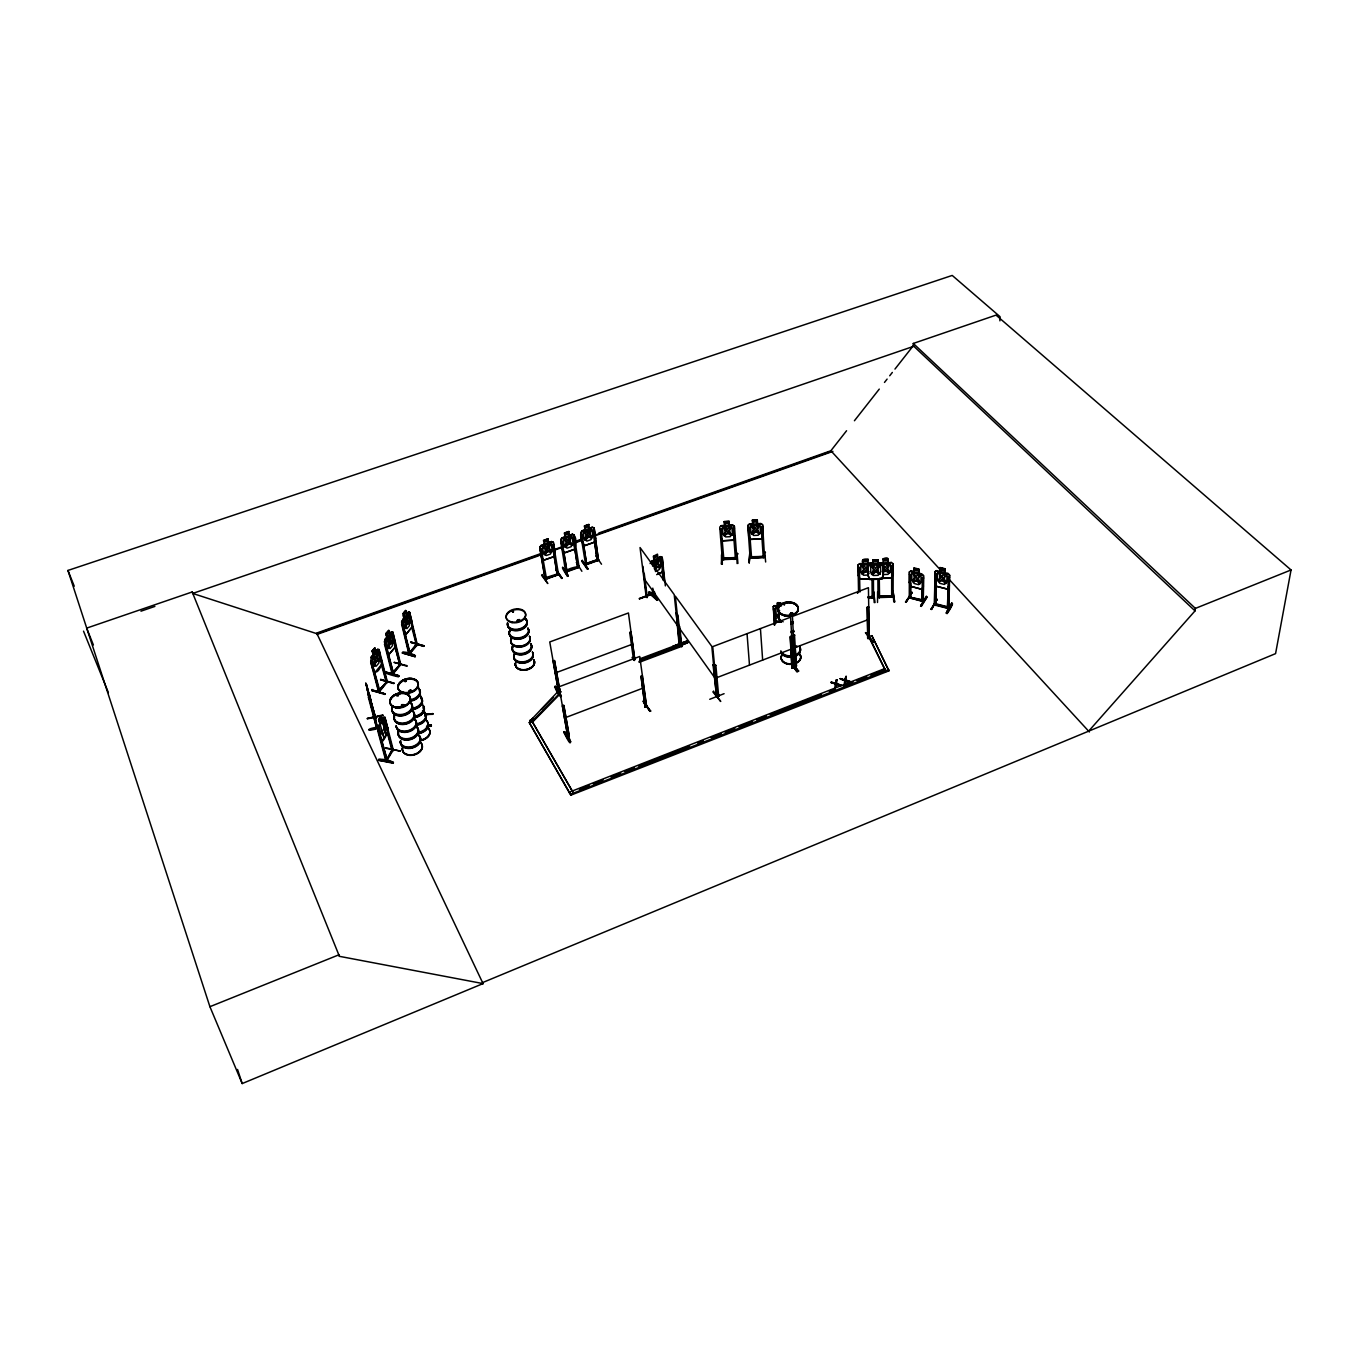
<?xml version="1.0" encoding="UTF-8"?>
<svg xmlns="http://www.w3.org/2000/svg" width="1359" height="1359" viewBox="0 0 1359 1359"><rect width="100%" height="100%" fill="white"/><g stroke="black" fill="none" stroke-linecap="round" stroke-linejoin="round"><path stroke-width="1.5" d="M723.549 558.583L722.427 558.175M723.549 558.107L736.969 557.479M724.211 521.652L729.137 521.278L729.29 525.338L731.855 526.477L732.416 533.543L730.225 536.686L725.655 536.924L722.954 534.036L722.359 526.969L724.704 525.576L724.381 521.669L729.137 521.397M906.181 602.275L911.991 592.677L905.451 602.003M721.204 528.872L719.845 529.28L721.204 528.872L723.871 559.636L722.224 558.549M721.187 525.627L724.704 525.474L724.211 521.55M722.207 554.557L721.493 564.308L721.51 554.761M909.035 596.601L910.496 598.198L910.598 596.533L909.035 596.601L910.479 597.009M909.273 597.892L909.341 571.833L910.921 571.001M909.494 571.918L909.477 582.128L910.802 586.29L921.81 589.381L923.457 586.018M910.496 597.094L910.275 598.164L910.751 574.653M405.797 634.432L411.93 627.06L412.168 622.371L409.603 612.28L417.366 644.846L416.601 645.678L411.794 627.45M401.652 621.844L405.899 634.67L412.066 627.111L412.032 622.32M910.632 598.147L910.734 583.062M894.952 369.087L913.265 345.764L913.282 343.453L996.045 315.118L1291.05 569.965L1275.574 653.628L482.581 982.591L483.04 983.593L339.41 956.328L192.197 591.963L86.636 628.13L93.397 644.981M914.046 567.96L914.029 571.816L910.785 570.967L921.878 573.923L923.407 575.74L923.237 601.68L923.627 575.621L918.803 573.09L918.888 569.132L914.114 567.858L914.182 571.986L911.804 572.649L911.77 579.8L914.131 583.487L918.565 584.676L920.96 582.264L921.011 575.095L918.633 573.175L918.888 569.132M920.553 606.216L927.178 596.89L921.351 606.42M921.776 601.188C920.909 599.71 924.698 599.863 923.576 601.307L909.188 597.756L923.22 601.595L922.336 600.848M922.336 577.745L922.014 601.374L922.234 588.277M715.87 694.483L717.297 695.672M931.493 609.359L937.132 599.336L930.796 609.342L931.527 608.9M948.752 608.662L934.448 604.959C935.655 601.171 932.733 605.995 935.773 605.384L936.436 573.906M934.448 604.959L934.958 571.68L936.589 570.576L947.936 573.43L949.635 575.231L948.905 608.713C944.454 607.728 950.264 605.655 948.939 608.339L934.55 604.551M934.533 605.095L935.026 571.578M934.312 603.804L935.909 605.333L936.266 584.268M931.594 609.545L937.081 599.336M939.901 571.409L939.969 567.501L944.862 568.725L944.777 572.632M940.122 567.671L940.003 571.68L937.54 572.36L937.438 579.597L939.799 583.3L944.335 584.455L946.815 581.975L946.968 574.738L944.556 572.835L944.862 568.725M791.974 667.948L790.123 636.624L791.414 636.131L790.377 636.946L791.974 667.948L793.469 666.216M946.238 613.368C951.198 599.166 956.515 600.78 947.053 613.572L951.844 603.175M948.276 576.896L947.512 608.458L948.055 587.258M948.531 608.73L949.465 575.248M431.245 725.027L427.304 725.264L431.245 724.993L431.313 726.25L427.355 726.47L431.296 726.216M431.347 725.689L427.405 725.774M951.742 603.107L952.54 603.957L947.036 613.504M376.426 727.218L376.664 728.186L365.792 683.203L367.117 686.686M368.51 695.298L377.343 727.795M372.213 690.049L385.327 693.99L371.839 690.627L372.145 689.438M377.343 727.914L375.288 716.227L374.795 717.382M368.255 696.912L376.664 728.186L374.914 717.382M375.271 716.38L375.526 717.399M375.78 718.198L365.792 683.203L375.645 718.452L366.658 684.97M682.014 646.476L681.131 645.44L687.858 642.297M679.466 642.365C680.196 645.593 678.073 641.482 680.095 642.841M385.752 671.958L398.731 675.678L398.442 676.85C380.027 672.688 382.406 670.055 398.714 675.695M518.153 620.74L518.204 619.755M517.983 619.67C515.774 621.793 521.584 620.876 518.764 619.891M398.799 676.289L385.854 672.365L398.883 676.289M402.298 652.966C402.128 650.298 416.992 654.562 415.158 656.737L402.298 652.966L415.141 656.703M402.655 652.354L415.429 655.582M512.19 611.55L513.141 610.752L513.549 611.805M513.023 610.684L513.345 611.907L512.394 611.652M999.901 320.843L1000.071 316.715L952.217 275.435L67.95 570.44L209.915 1006.696L242.191 1083.565L483.209 983.525L482.734 982.523M645.933 595.735L647.292 597.467L646.663 596.601M642.875 566.244L646.68 597.535M844.822 679.483L846.113 676.34L844.856 680.129L840.304 678.617L844.856 680.129M845.604 680.57L845.417 684.002L845.604 680.57L849.069 681.929C855.796 682.864 837.297 677.682 850.207 681.471M835.649 683.084L831.13 682.201L835.666 683.713L835.87 680.349L836.94 679.925L835.87 680.349M841.017 685.072C828.141 681.267 846.555 686.448 839.879 685.514L836.414 684.172C837.212 688.452 833.611 688.928 835.462 683.866L831.13 682.201M840.304 678.617L844.652 680.281L844.33 684.426L845.4 683.356M845.808 680.417L846.113 676.34M411.607 690.95L410.486 689.777M409.178 690.797L410.333 692.054L411.93 691.068M410.01 691.544L409.535 690.797M836.634 684.019L836.94 679.925M404.116 705.134L403.181 706.527M646.544 705.576L644.862 705.746L646.323 705.168M646.697 706.612L645.304 707.207L646.68 706.68L639.732 656.482L559.025 686.788M403.181 705.712L401.703 705.967L402.026 704.845M405.033 681.029L405.152 681.674M405.933 681.148L405.084 680.842M403.64 705.559L402.57 704.642M404.982 681.42C407.615 681.912 404.082 679.602 405.678 681.25M396.692 695.655L397.202 694.806L398.391 695.672M397.949 695.281C397.168 694.245 398.442 696.776 397.321 694.755M376.953 726.81L374.897 717.807M424.654 715.921L424.789 714.902L432.977 713.645L424.925 714.154M424.993 714.885L425.163 713.696L425.367 715.768L417.892 684.63M425.401 714.987L425.197 715.887L423.21 707.818M409.755 612.331L408.346 612.077L401.551 621.895L409.382 654.375L410.248 653.526L402.349 623.22L401.618 624.104L408.94 654.24L416.873 644.574L409.62 614.557L416.822 645.525M1088.644 731.159L1195.02 610.887L1195.376 608.407L913.282 343.453M569.217 735.202L567.637 735.814M399.648 664.483L400.565 663.379L399.512 665.18M654.885 594.495C655.955 595.803 651.929 594.036 654.919 594.8M379.908 723.311L377.615 728.509M386.228 734.93L380.962 715.853L382.1 719.93L383.663 717.28L377.87 728.458L387.264 760.072M559.908 690.168L558.294 690.712M598.589 559.976L585.304 564.732L585.016 563.645L586.646 563.543M653.084 593.9L639.46 598.928M545.333 578.39C558.974 574.211 557.156 575.604 558.243 573.294M546.539 578.985L541.188 548.662L539.948 549.104L545.18 579.478C548.832 579.529 544.687 576.165 545.197 578.373M544.993 579.189L558.362 574.364M547.014 547.915C547.32 543.804 553.725 539.761 548.255 548.662C555.253 551.125 550.157 555.067 547.49 549.766C546.556 555.882 541.12 557.122 546.386 549.291C539.693 546.964 544.551 543.039 547.133 548.136M656.346 563.645C656.074 560.587 648.379 561.199 655.684 565.123L654.257 568.775M662.292 571.731L663.226 567.399M657.705 574.364L662.496 571.884L663.362 567.349L662.207 557.19L660.61 556.595L658.045 558.039M554.914 552.349L554.013 556.477L543.668 560.146M373.13 654.902L371.075 657.127C370.429 664.823 374.337 681.759 381.726 664.483L379.076 649.568L377.598 649.381L375.933 651.573M384.58 641.975L384.971 639.528L384.444 641.924L392.938 674.268M401.686 621.929L403.912 617.343M587.683 533.679C588.634 528.141 594.257 526.511 588.923 534.257C595.565 536.822 590.91 540.559 588.141 535.361C587.122 541.46 581.754 542.683 587.071 534.868C577.915 529.738 589.194 530.91 587.615 533.679M562.456 549.665L564.359 553.028L574.84 549.291C575.825 544.925 577.439 535.82 572.343 534.291M595.599 538.028L594.613 542.258L584.132 545.893C581.805 541.697 578.985 534.919 581.89 530.791L585.117 529.789L584.37 525.933L588.855 524.353L589.347 528.396L592.303 527.105L594.138 527.971L595.599 538.028L594.613 542.258L597.297 560.791L598.741 560.35M783.633 604.245C786.47 605.333 782.308 603.889 784.432 603.923M783.888 604.16L784.262 603.753M867.772 637.065L869.42 636.844L868.129 638.594L869.437 637.966M867.789 638.186L869.03 637.694M648.6 592.711C649.534 589.211 659.047 599.676 657.043 600.355L648.6 592.711L657.62 599.88M649.194 592.269L657.722 599.982L649.143 591.794M542.241 575.112L547.796 583.538L541.629 575.367L542.275 574.551M568.181 575.604L562.728 567.23L567.62 576.403C559.687 565.242 561.726 564.104 568.249 576.012M582.332 560.757L588.073 569.047L581.72 561.063L582.382 560.197M555.202 686.856L561.233 695.859L560.571 696.776C554.149 689.557 552.128 678.804 560.282 694.245M587.326 569.302L581.771 560.978M587.954 568.928L582.348 560.689M792.127 667.881L793.384 667.388L791.634 640.106M793.503 667.439L790.598 617.19L712.728 646.629L717.535 696.776L716.567 689.302M563.747 731.94C568.674 729.834 575.808 757.456 563.747 731.94L569.982 742.014M570.559 741.267L569.931 742.116M392.513 749.794C392.411 746.635 391.647 753.243 393.346 749.828M386.398 758.798L386.5 761.142L377.717 728.424M385.99 760.904L392.564 748.639M392.377 750.321L385.922 761.159L377.751 730.785L378.38 729.749M715.785 694.381L715.887 695.757L718.588 695.247M718.826 695.027L718.69 696.352L715.87 665.349L713.016 664.755L715.87 665.349M393.074 763.248L378.532 760.242C378.363 757.727 394.823 760.785 393.074 763.316M393.261 762.195L378.702 759.239M393.346 762.756L378.515 760.293M713.594 691.595L720.729 701.482L712.914 691.952L713.645 691.068M735.27 536.448L733.894 540.27L722.444 540.865L720.61 537.094L722.546 540.729L733.775 540.05M654.919 570.151L656.652 565.514C658.911 570.627 663.532 566.176 657.382 564.291C663.226 553.64 655.378 560.791 656.584 563.679M763.095 534.885L761.703 538.725L750.338 539.421L761.838 538.843L763.265 535.004L762.586 524.727L760.751 523.47L757.405 523.776L757.15 519.953M645.083 707.241L640.938 676.136L642.263 675.627L646.459 706.833M797.886 671.567L791.651 663.668L797.903 671.482M798.48 671.227L792.365 662.767M567.705 736.459L569.268 736.306L563.713 705.338L562.354 705.865L567.841 736.918L554.421 660.44L553.079 660.933L558.566 691.85L549.749 641.958L628.436 612.977L634.704 659.523M567.349 735.423L569.285 735.457M567.552 736.527L569.047 735.949M385.616 759.8L386.619 760.004M520.004 620.774L519.206 619.5L517.218 620.231M558.362 690.219L559.959 690.406M881.685 579.121L883.384 575.146L883.282 564.817L881.464 563.509L869.522 563.951L867.908 565.497L868.095 575.808L869.726 579.546L881.685 579.121L883.214 575.129M891.419 577.813L893.101 574.059M722.173 554.149L722.308 564.274M584.999 563.696C611.55 555.814 588.328 561.352 585.372 565.072L598.775 560.248M585.151 563.645L585.695 565.055L580.735 534.665L581.975 534.223L586.714 564.58L583.181 542.241M578.866 566.295L577.337 566.448L578.985 566.295M577.592 566.771C577.116 567.875 578.577 568.317 579.036 566.193M749.76 552.739L749.217 562.915L749.777 553.164M404.099 705.423L401.788 705.355M411.522 691.119L410.962 691.544M412.066 690.814L411.522 691.731M749.217 562.881L749.896 553.317M409.688 690.933L411.573 690.61M567.043 571.68L562.014 541.29L560.791 541.731L565.701 572.122L566.822 571.273M405.254 680.927L405.203 681.284M384.886 694.432L371.856 690.491M916.17 576.98C916.391 574.347 924.867 572.513 917.444 578.39C923.644 585.763 918.582 585.151 916.476 578.951C914.743 584.54 908.882 580.922 915.473 577.847L912.518 572.666L916.374 576.997M942.212 576.946L938.271 572.377L941.243 577.575C934.431 580.752 940.428 584.353 942.263 578.696C944.148 584.744 949.856 585.695 943.248 578.119C952.013 572.258 940.785 573.906 942.331 576.879M410.248 653.526L409.263 652.235L409.467 654.274L417.298 644.829L416.5 643.47L415.769 644.438L416.958 644.472M393.108 673.198C392.819 670.633 391.035 674.03 392.632 674.438L400.837 664.449M410.01 652.201C427.558 630.882 403.929 659.761 409.569 652.082M387.434 682.014L379.076 649.568M392.021 672.994L399.733 664.789M393.464 673.435L384.699 641.907M380.01 691.052L378.532 691.901L378.923 689.913M387.06 681.08L386.551 683.033L385.837 681.589C388.13 679.925 384.036 682.541 387.383 681.912M947.495 588.991L949.245 585.576M936.351 586.154L934.873 581.941L936.232 586.256L947.597 589.143L949.414 585.644M378.38 690.763L386.924 681.776L378.991 651.81L386.703 682.847M877.608 591.743L877.506 602.479M650.129 563.594L651.114 561.59L660.695 556.663L662.173 557.394L665.366 585.899M951.946 603.719L946.289 612.739M947.597 589.143L936.232 586.256M949.618 577.235L948.072 577.235M934.822 603.498L947.818 606.861M947.936 573.43L949.635 575.231M935.094 573.583L936.232 574.245M400.344 751.238L385.701 747.722M386.5 761.142L393.278 749.947L384.852 717.297M385.871 748.333L400.361 751M408.702 652.915L408.94 654.24M911.294 592.626L912.093 592.235L906.062 602.139M923.237 600.474L922.2 599.778M920.655 605.655L926.396 596.108M920.739 606.182L926.6 596.72M385.192 719.692L384.546 720.729L392.683 751.085L386.839 727.66M387.553 727.422C390.577 734.234 373.81 752.495 387.672 732.382L387.638 727.354L384.92 717.229L383.51 717.416M923.644 578.085L922.132 578.068M382.151 731.737L384.342 728.254L382.44 721.204L380.282 724.704M382.1 719.93L383.612 719.336L385.497 726.385L385.141 731.261L382.966 734.743L380.962 733.622L379.059 726.572L379.891 723.43L378.583 719.591L381.115 715.887M384.019 738.498L378.872 719.624L381.081 716.142M909.239 582.196L910.7 586.375L921.861 589.262M909.46 574.296L910.547 574.976M681.912 646.374L680.689 644.693M558.566 573.532L558.583 574.704L545.248 579.512L539.829 547.082L544.127 544.127M541.103 545.316L539.829 547.082M680.23 644.03L678.888 642.382M562.371 549.817L560.842 539.693L561.997 537.96M580.888 532.728L582.043 530.978L592.337 527.343M775.208 620.265L778.52 615.287L778.078 608.102M792.535 614.064L792.552 613.011L792.161 614.302M793.095 613.843L790.411 614.081M790.768 612.96L790.853 614.064M646.188 596.771L640.038 547.541L674.2 594.596L679.517 644.217M784.143 604.891L783.956 603.906M775.581 621.148L773.984 616.833L775.683 621.063L779.285 622.15L775.564 621.182L773.917 616.935L775.564 621.182L779.285 622.116M775.581 623.611L774.919 608.9M777.824 606.641L774.732 605.587L773.254 606.641L774.817 605.757L777.994 606.827L777.671 602.649C790.259 607.66 772.88 597.603 777.909 606.539M774.647 605.706L778.078 606.709L774.732 605.604M777.586 602.767L782.274 604.126L777.671 602.666M868.877 566.346L866.838 569.115L869.064 571.816M882.348 571.375L884.488 568.487L882.365 565.905M598.792 533.034L830.876 450.746L846.572 430.752M854.42 420.746L879.273 389.099M884.488 382.423L887.104 379.093M889.72 375.763L892.336 372.434M751.374 556.748L764.675 556.409L750.202 557.19M749.964 557.92L751.612 558.158L749.251 527.411L747.892 527.819L749.251 527.411M386.652 761.04L386.126 760.174M735.525 557.513C737.682 561.437 728.237 557.496 722.478 559.296L723.752 559.602M407.071 666.284L394.263 662.292M423.6 646.391L410.639 642.094L424.008 645.797M380.69 679.908L394.093 683.186M379.314 690.049L386.262 682.269M400.378 664.33L392.19 674.302L384.529 644.132L385.276 643.232M386.839 681.895L378.583 691.952L370.633 661.765L371.415 660.831L379.925 691.204M379.28 691.901L387.298 682.031M388.861 654.443L395.367 647.003L395.35 642.195M387.179 652.014L388.827 654.647L395.265 646.969M375.067 672.263L381.624 664.432L381.454 659.693M378.21 652.728L378.991 651.81M402.808 623.356L401.618 624.104M379.042 692.088L371.092 661.884L371.873 660.967M375.831 657.705L377.038 651.759L376.409 658.181C381.454 658.503 378.736 664.143 376.069 659.659L374.608 666.182L375.254 659.54C369.852 657.824 373.725 654.987 375.78 657.773M388.725 630.525L386.16 633.583L387.128 637.354L386.075 640.242L387.859 647.258L389.999 648.6L392.547 645.542L393.142 640.921L391.375 633.923L389.693 634.296L388.793 630.287L385.888 633.515L386.856 637.303L384.971 639.528L391.528 631.969L389.744 634.075M408.481 612.128L406.545 614.37L405.628 610.616M371.228 657.178L377.598 649.381M391.97 635.265L393.176 634.5L392.411 635.4L399.92 665.553M512.581 610.803L512.7 611.958M402.994 613.572C410.129 606.505 399.546 614.166 404.184 617.411L403.147 620.265L404.863 627.246L406.936 628.622L409.416 625.65L410.027 621.063L408.329 614.081L406.698 614.421L405.695 610.378M371.992 651.08L374.795 647.75L375.882 651.81L377.598 651.403L379.433 658.402L378.838 663.056L376.239 666.165L374.048 664.84L372.196 657.841L373.266 654.919L371.992 651.08L374.88 648.022L375.73 651.759M409.229 690.627L410.554 689.845M401.245 705.236L403.997 704.743M405.169 680.383L404.71 681.369M778.469 616.697L776.821 616.205L779.641 612.688L776.465 607.439L779.658 610.735M559.908 694.143L532.32 722.342L529.874 721.238L560.214 689.166M529.874 721.238L532.779 718.265M541.494 709.381L553.113 697.524M885.983 671.55L868.945 636.352L871.849 635.672L888.939 670.836L570.78 795.202L529.246 722.495L532.133 721.408L561.199 691.714M721.272 525.644L719.743 527.071L722.359 559.687L736.748 559.008L736.816 557.479M791.719 667.541L793.282 666.997M764.505 556.001L764.743 557.496L750.134 558.243L747.824 525.508L749.285 524.064L752.818 524.013L752.546 520.191M747.824 525.61L749.37 524.183L760.7 523.708L762.586 524.727L764.539 557.139M379.212 690.984L374.082 670.87M399.954 664.313L400.022 663.345M400.293 664.432L393.227 636.386M647.156 596.38L646.459 595.412M416.754 644.54L416.466 643.588M409.637 653.22L408.668 653.169M858.548 592.082L858.039 565.055L859.635 563.611L863.305 563.594M868.078 565.548L869.522 564.053M878.016 564.512L879.528 563.051M891.708 596.023L893.373 595.905M891.64 566.159L893.033 565.752L891.623 565.803L891.997 597.162C891.232 597.467 895.105 594.41 891.657 596.278L877.999 596.091L879.392 597.603M872.325 596.21L873.497 596.108C876.368 598.521 869.913 595.089 873.769 596.635M400.158 665.366L395.01 647.292M751.612 558.158L751.493 556.68L749.93 556.765L750.134 558.328L764.692 557.122L763.146 557.632L763.35 556.527M750.117 557.903L750.1 557.173M736.969 557.802L723.668 558.515M792.943 614.081L791.923 614.37M784.058 604.262L784.687 603.872M652.796 588.141L653.645 596.295L655.004 595.684M564.359 731.652L570.763 741.793M401.958 704.574L401.618 706.51M401.975 706.425L403.113 706.323L403.011 704.472M519.699 620.859L517.252 620.859M513.107 611.125L512.819 611.584M513.294 611.499L513.124 610.701M774.8 605.74L773.254 606.641L774.443 625.293M653.39 594.732L653.849 596.312L654.885 595.65M376.171 725.893L377.224 727.031L376.222 727.014M935.111 571.765L936.657 570.729M869.199 638.118L868.435 587.7L792.433 616.425L795.032 666.691L796.527 664.976L795.338 665.57M793.282 667.49L793.214 665.893M795.151 646.799L795.949 665.774M717.246 695.128C715.429 692.105 717.042 700.14 716.584 694.347M752.818 524.115L750.44 525.508L750.949 532.592L753.616 535.48L758.203 535.242L760.445 532.099L759.97 525.016L757.422 523.878M644.947 705.576L644.981 706.459M393.702 683.611L380.775 679.687M558.515 691.255L559.738 690.916M423.651 646.204L410.877 642.484M880.564 564.41L883.129 563L882.908 558.889C892.88 554.778 883.69 565.106 891.402 562.439L893.22 563.832L893.271 574.178L891.419 577.932L879.715 578.39M873.124 560.061L873.191 564.053L870.643 565.327L870.762 572.513L873.361 575.486L878.118 575.316L880.632 572.156L880.547 564.97L877.965 563.764L878.084 559.755L872.954 559.942L873.005 563.815M579.002 566.992L565.65 571.782C566.601 567.213 592.405 563.866 565.837 570.984L566.04 572.105L579.155 567.366L574.042 535.021M598.436 560.027L594.138 527.971M566.805 570.678L567.06 571.629M655.429 571.544L659.251 569.574L660.933 565.514L660.117 558.447L657.926 558.226L657.501 554.132L653.39 556.239L653.934 560.146L652.184 562.524L652.609 566.057M656.669 574.636L662.496 571.884M660.916 559.891L662.037 559.313M882.704 573.192L885.575 569.302C887.597 574.806 893.814 573.923 886.595 568.436C893.39 562.592 887.546 562.133 885.49 567.586L882.772 564.189L881.311 564.614M398 695.791L396.777 695.655M1195.376 608.407L1291.05 569.965M209.915 1006.696L338.901 954.816L339.41 956.328M793.078 665.944L791.94 667.15M792.892 665.961L791.804 666.437L793.265 666.437M869.013 636.59L867.705 636.997L867.925 638.56L867.246 607.167L868.775 607.014L867.518 607.49M709.738 699.29L724.092 693.685M795.355 666.623L796.442 666.148L794.777 666.301L793.214 635.366L794.505 634.874L796.374 666.301M791.872 667.558L793.129 667.065M868.129 638.526L869.301 638.017L868.486 606.692M797.087 671.295L798.582 670.65M569.54 793.078L569.37 792.144L884.437 668.713L885.983 670.582L888.939 669.885M579.393 789.222L589.228 785.366M593.17 783.82L603.005 779.964M610.87 776.889L620.723 773.033M624.647 771.487L634.5 767.631M638.424 766.085L689.608 746.04M697.473 742.948L703.384 740.638M711.25 737.546L721.085 733.69M725.027 732.144L734.862 728.288M738.803 726.742L752.58 721.357M756.521 719.811L766.357 715.955M770.298 714.409L821.465 694.347M829.33 691.272L835.241 688.962M843.107 685.87L852.959 682.014M856.883 680.468L866.736 676.612M870.66 675.066L884.437 669.681L884.437 668.713M570.78 795.202L570.61 794.251L885.983 670.582M649.806 710.757L650.672 711.012M871.951 640.938L866.176 632.869M645.406 704.692L643.283 701.533L650.706 711.063M794.76 635.197L793.214 635.366M562.575 706.221L563.713 705.338M649.891 711.386L646.391 706.238L644.998 706.85L641.159 676.476L642.501 675.967M715.7 678.073L792.348 648.702M794.149 647.954L868.979 619.296M554.608 687.161L555.304 686.227L561.386 696.471M632.988 657.739L632.105 657.416L634.33 660.542M673.368 647.309L672.977 646.289L686.958 640.989L687.382 642.111L680.4 644.778L687.382 642.077M673.011 646.357L686.991 641.091M673.045 646.918L687.093 641.652L673.096 646.901M673.877 647.631L687.892 642.314M673.877 648.056L687.858 642.739M673.979 648.26L679.041 646.34M564.478 717.994L643.86 687.79M553.3 661.272L554.625 660.763L559.959 691.255M633.634 660.338L629.693 632.496L630.984 632.02L634.925 659.845M631.222 632.343L629.693 632.496M677.903 614.981L681.403 646.612C681.997 643.334 680.944 645.321 680.723 645.933L675.304 596.108L711.827 646.425L716.533 696.471M639.749 658.86L680.927 643.402L682.184 645.185L682.286 646.137L639.138 662.36M639.885 659.811L681.029 644.336L682.286 646.137M639.019 661.425L682.184 645.185M555.202 673.011L632.614 644.115M653.084 593.441L639.206 598.656L652.83 593.56M935.705 604.211L947.478 607.15M561.505 578.492L555.814 569.693L562.133 578.322M581.89 571.273L576.301 562.388M601.527 564.223L595.854 556.018M598.232 558.872L596.941 559.415L598.419 558.889M564.376 552.773L574.653 549.121M584.217 545.723L594.427 542.088M543.719 540.525L548.017 538.759L548.594 542.802L551.652 541.595L553.317 542.462M569.353 535.361L572.394 534.155L574.245 535.004M541.188 545.418L551.584 541.494M562.048 538.045L572.411 534.393M593.034 530.656L594.257 530.231L592.847 530.384L597.297 560.791M541.375 548.951L539.948 549.104M552.383 545.044L553.623 544.602L552.196 544.755L557.445 575.112M562.218 541.578L560.791 541.731M572.954 537.417L574.194 536.975M582.162 534.512L580.735 534.665M316.664 633.073L540.763 553.606M574.772 541.562L582.773 538.708M192.197 591.963L192.706 593.441L316.987 633.736L542.292 553.826M554.251 549.58L562.218 546.76M574.178 542.513L582.162 539.693M594.121 535.446L831.385 451.29M316.817 634.483L538.86 555.695M554.863 550.021L562.864 547.184M574.874 542.921L580.871 540.797M594.868 535.82L832.914 451.375M548.594 542.802L551.058 543.26L552.23 550.242L550.48 554.03L546.267 555.525L543.498 553.351L542.309 546.352L544.364 544.296L543.481 540.372L548.085 538.86M568.809 531.675L564.614 533.153L565.208 536.924L563.153 538.979L564.274 545.978L567.009 548.153L571.188 546.675L572.954 542.904L571.85 535.905L569.404 535.446L568.894 531.403L564.376 533L565.038 536.856L561.913 537.858L560.757 539.795M588.787 524.625L584.608 526.103L585.168 529.874L583.13 531.913L584.183 538.911L586.85 541.103L591.012 539.642L592.796 535.854L591.76 528.855L589.347 528.396M909.392 596.329L909.392 597.433M140.962 611.176L154.892 606.403M192.706 593.441L913.809 346.273M718.843 695.332L718.928 696.131M558.855 691.799L558.243 690.321M410.962 691.476L409.382 691.527M775.734 607.405L777.994 606.81L775.751 607.422L776.193 614.591L778.707 618.345L776.193 614.591M578.696 565.956L579.053 567.332M556.918 574.093L545.978 577.575L546.488 578.645M378.736 727.065C365.01 728.594 366.064 732.297 378.974 728.152M378.906 727.677L369.07 729.885M796 665.825L795.898 664.653L796.544 665.298M370.752 699.766C366.403 681.233 374.965 719.455 371.058 705.355M371.092 705.491L372.094 708.073M382.881 714.953L367.202 718.469L382.983 715.581M367.321 718.877L382.949 715.378M366.726 687.348L367.932 691.748M367.847 692.852L370.311 701.974L366.641 684.681M368.34 695.417L367.966 692.886M873.854 597.314L872.206 597.773L872.444 596.142M873.565 597.773L873.412 578.781M877.897 578.713L877.999 597.603L893.288 597.094M722.529 558.107L722.631 559.67M416.517 645.695L416.262 644.608M409.738 653.169L403.827 629.234M518.374 620.842L520.123 620.248M792.178 612.705L790.191 613.996M791.787 612.671L790.768 613.911M791.753 613.096L790.785 613.572L791.668 614.387M402.638 705.831L401.754 705.644M650.01 711.233L643.215 700.904L649.925 710.774M425.163 714.154L432.994 713.679M425.061 714.545L432.909 714.29M427.405 725.944L431.398 725.621M757.303 519.919L752.376 520.174L757.303 519.817L757.575 523.742M729.29 525.237L732.62 524.931L734.472 526.29L736.901 558.906M721.272 525.763L732.569 525.169L734.302 526.341M733.13 528.26L734.489 528.175L733.13 528.583L735.423 558.974M761.21 526.799L762.569 526.731L761.21 526.799L763.265 557.581L763.028 556.154M791.04 663.821L797.121 671.924L790.921 663.379M737.767 553.843L737.054 553.351L737.92 563.458M765.372 552.45L764.675 551.958L765.661 562.014M737.835 553.928L736.969 553.351L737.088 563.526M765.44 552.501L764.59 551.941M873.293 641.805L865.428 632.581L873.208 642.416M863.05 559.602C876.793 560.469 858.327 556.086 863.135 563.577M883.078 559.127L887.886 558.94L887.903 562.813L890.485 564.002L890.536 571.205L888.005 574.364L883.231 574.568M868.078 563.39L871.561 563.136L873.395 564.529M891.402 562.541L879.46 563.034L877.829 564.478L879.46 563.034L882.942 562.881M859.924 592.031L859.398 567.349L857.971 567.06M868.231 571.986L863.475 572.173L863.339 564.987L868.112 564.8L868.265 575.774M883.214 571.493L887.971 571.307L887.92 564.104L883.129 564.291L883.231 575.248M868.282 575.044L863.526 575.231L860.927 572.275L860.774 565.089L863.305 563.696L863.22 559.721M858.429 575.333L860.043 579.07L871.866 578.73L859.924 579.206L858.276 575.469M879.579 578.526L891.555 578.051M873.497 591.794L874.211 602.564L875.06 602.53L873.65 592.32M873.514 592.422L874.296 592.32M868.146 596.737L872.478 596.652M891.64 595.938L878.118 596.142L877.965 597.264L893.135 596.635M868.163 597.094L872.189 596.669M868.163 597.535L873.718 597.671L868.18 597.875M894.63 601.884L892.948 591.148L893.78 601.918L894.63 601.884L893.067 591.199M872.954 560.044L878.101 559.857L878.152 563.747L883.129 564.987M869.607 564.189L873.191 564.053M881.549 578.883L869.845 579.308L868.248 575.672M723.651 559.195L723.871 558.141M791.363 614.047L792.688 613.741M869.114 573.651L865.819 569.982C863.797 575.689 857.818 575.214 864.715 569.183C857.784 563.951 863.729 563 865.717 568.266L868.333 564.664L870.049 564.698M518.475 621.165L517.439 621.063M948.786 607.643L947.291 607.167M377.734 649.585L378.991 649.738M377.598 649.551L378.855 649.704M391.375 631.918L392.819 632.139L395.265 642.28M391.375 632.088L392.751 632.309M408.329 612.246L409.671 612.484M922.353 599.727L910.632 597.365L922.065 600.219M377.751 730.785L378.906 729.851L387.213 760.259M378.821 759.732L393.464 762.688M380.571 738.65L382.117 741.182M940.071 567.79L944.624 568.928M791.991 612.705L793.282 613.724M791.244 614.744L790.259 613.588M392.819 632.139L400.769 664.602M385.888 633.515L386.856 637.303M411.182 642.127L424.042 645.848M384.529 644.132L385.735 643.368L393.515 673.571M778.656 605.129L778.571 603.804L781.391 604.636L781.459 605.961M774.681 609.223L773.39 608.849L773.9 612.62M388.827 654.647L387.111 651.844M406.987 665.655L394.178 662.496M778.571 603.838L781.374 604.67M775.768 620.944L779.319 622.014M380.52 679.296L394.11 683.237M386.551 682.931L381.369 664.755M372.213 689.964L385.327 693.99M840.338 679.245L844.652 680.281M831.147 682.83L835.462 683.866M845.621 681.216L849.069 681.929M551.55 541.646L553.453 542.36L555.118 552.4L554.2 556.646L543.583 560.316L541.545 557.105L539.982 547.082M529.687 720.304L532.133 721.408L572.717 791.838L532.133 721.408M870.677 564.698L868.078 563.509L868.18 559.381M873.225 564.597L871.493 563.255L859.72 563.849L858.039 565.055M651.131 561.573L653.934 560.146L653.628 556.392M913.265 345.764L1195.02 610.887M891.674 597.077L891.674 576.114M879.664 596.074L879.392 597.654M830.876 450.746L941.43 571.018M948.582 578.781L1089.374 731.957M517.779 620.57L517.847 620.978M556.663 570.016L562.15 578.373M792.331 663.26L798.616 671.295M676.204 612.637L679.007 643.47M716.601 696.487L713.016 664.755M643.894 578.441L677.665 625.769M678.753 627.297L714.834 677.852M373.3 669.46L375.203 672.314M380.452 738.464L382.321 741.216M404.116 631.799L405.933 634.466M582.332 542.598L584.285 545.808M529.246 722.495L569.727 793.01M569.37 792.144L570.61 794.251M888.939 670.836L871.849 635.672M868.962 637.303L885.083 669.749M748.724 535.633L750.457 539.302L748.554 535.769M680.281 643.928L678.447 628.215M316.987 633.736L483.04 983.593M370.124 700.548L370.871 701.873M83.528 631.154L108.397 692.631M67.95 570.44L74.252 586.205M237.536 1069.448L242.191 1083.565M367.066 687.875L368.374 693.634L367.032 687.722M387.281 732.722L392.088 751M379.229 689.743L379.518 690.814M371.415 660.831L373.012 666.844M399.206 664.347L399.478 665.434M369.019 693.719L370.837 701.703M368.221 693.515L367.593 690.491L367.813 693.005M563.934 705.695L569.268 736.306L567.926 736.816L567.943 735.763M553.266 542.36L558.532 574.806M553.86 554.778L557.241 575.146M370.548 699.766L371.924 708.107M369.308 695.485L369.835 698.781M563.645 551.312L566.975 571.765M573.158 537.705L577.762 567.841L574.211 545.435M594.07 529.942L598.521 560.401M644.217 573.294L647.292 597.467M654.104 591.335C656.533 597.79 650.655 597.162 652.745 589.891M654.392 591.607L654.851 595.803M662.309 572.037L663.26 580.14M662.496 563.373L664.602 581.584M661.204 560.163L663.549 580.395M680.927 643.402L681.029 644.336M677.037 615.576L677.971 624.002M679.67 626.346L681.946 646.527M714.307 665.519L714.868 671.465M715.242 675.423L716.193 685.344M714.171 665.451L714.732 671.397M715.106 675.355L716.057 685.259M716.431 689.234L717.093 696.42M893.22 563.73L893.067 597.128M747.042 633.651L749.488 665.129M747.977 525.542L748.724 535.735M760.428 628.605L762.654 660.083M752.376 520.072L752.648 523.894M773.509 606.641L774.154 616.85M774.154 616.731L774.681 624.953M836.414 684.172L839.879 685.514M858.208 565.106L858.446 575.435M867.246 607.167L867.654 638.237M872.019 578.849L872.172 597.722M879.29 578.662L879.545 597.552M793.35 622.847A10.176 6.812 -3.2 0 1 790.853 623.543M781.136 621.759A10.176 6.812 -3.2 0 1 778.979 615.151M793.333 622.405A10.176 6.812 -3.2 0 1 790.819 623.085M781.102 621.301A10.176 6.812 -3.2 0 1 778.962 614.71M793.248 621.81A10.04 6.727 -3.2 0 1 790.768 622.49M783.175 621.81A10.04 6.727 -3.2 0 1 779.064 614.217M793.792 631.986A9.989 6.727 -3.1 0 1 791.329 632.665M794.183 638.951A9.972 6.744 -3.1 0 1 791.719 639.63M793.809 631.12A10.142 6.829 -3.1 0 1 791.312 631.799M793.826 631.561A10.142 6.829 -3.1 0 1 791.329 632.258M793.724 630.542A10.006 6.727 -3.1 0 1 791.261 631.205M794.2 639.308A9.972 6.744 -3.1 0 1 791.753 639.987M800.196 648.787A9.87 6.744 -3 0 1 792.688 657.077A9.87 6.744 -3 0 1 780.915 652.235M799.398 646.629A10.023 6.846 -3 0 1 795.151 656.006A10.023 6.846 -3 0 1 781.646 653.441M799.636 653.764A9.819 6.744 -3 0 1 791.787 663.821A9.819 6.744 -3 0 1 781.595 655.327M800.128 647.377A9.887 6.744 -3 0 1 797.172 653.917M792.62 655.667A9.887 6.744 -3 0 1 780.83 650.825M799.381 646.188A10.023 6.846 -3 0 1 797.291 654.477M795.134 655.565A10.023 6.846 -3 0 1 781.612 652.999M794.59 646.476A9.921 6.744 -3.1 0 1 792.144 647.156M796.782 646.833A9.921 6.744 -3.1 0 1 792.229 648.583M796.85 646.408A10.057 6.829 -3.1 0 1 792.229 648.175M796.833 645.967A10.057 6.829 -3.1 0 1 792.195 647.733M794.217 640.004A9.938 6.727 -3.1 0 1 791.77 640.684M794.217 639.596A9.972 6.744 -3.1 0 1 791.753 640.276M528.175 629.319A9.836 6.523 -10.7 0 1 518.849 639.274A9.836 6.523 -10.7 0 1 510.203 630.899M528.209 628.775A9.989 6.608 -10.7 0 1 518.747 638.866A9.989 6.608 -10.7 0 1 509.982 630.389M529.5 636.42A9.819 6.54 -10.8 0 1 520.208 646.391A9.819 6.54 -10.8 0 1 511.562 638M529.449 636.114A9.819 6.54 -10.8 0 1 520.14 646.086A9.819 6.54 -10.8 0 1 511.494 637.694M525.389 618.855A10.023 6.608 -10.7 0 1 519.699 629.863A10.023 6.608 -10.7 0 1 507.587 623.594M527.904 627.892A9.853 6.523 -10.7 0 1 519.851 637.677A9.853 6.523 -10.7 0 1 509.2 631.205M525.372 619.415A9.887 6.506 -10.7 0 1 519.767 630.287A9.887 6.506 -10.7 0 1 507.807 624.104M528.124 628.351A9.989 6.608 -10.7 0 1 519.953 638.254A9.989 6.608 -10.7 0 1 509.149 631.697M525.304 618.413A10.023 6.608 -10.7 0 1 519.614 629.421A10.023 6.608 -10.7 0 1 507.502 623.152M525.101 617.971A9.887 6.506 -10.7 0 1 519.495 628.843A9.887 6.506 -10.7 0 1 507.536 622.66M532.609 653.271A9.717 6.54 -10.8 0 1 524.676 663.056A9.717 6.54 -10.8 0 1 514.127 656.55M532.643 652.745A9.87 6.625 -10.8 0 1 523.317 662.835A9.87 6.625 -10.8 0 1 514.619 654.325M515.452 663.481A9.717 6.557 -10.9 0 0 526.001 670.004A9.717 6.557 -10.9 0 0 533.9 660.202A9.666 6.523 -10.9 0 1 525.984 669.97A9.666 6.523 -10.9 0 1 515.486 663.464M533.781 659.744A9.666 6.523 -10.9 0 1 525.899 669.511A9.666 6.523 -10.9 0 1 515.401 663.005M529.602 637.201A9.785 6.506 -10.8 0 1 520.344 647.139A9.785 6.506 -10.8 0 1 511.748 638.764M533.849 659.913A9.717 6.557 -10.9 0 1 525.933 669.715A9.717 6.557 -10.9 0 1 515.401 663.192M529.568 636.742A9.819 6.54 -10.8 0 1 520.259 646.714A9.819 6.54 -10.8 0 1 511.613 638.322M531.097 644.404A9.904 6.625 -10.8 0 1 521.737 654.494A9.904 6.625 -10.8 0 1 513.006 645.984M532.337 651.878A9.734 6.54 -10.8 0 1 523.147 661.833A9.734 6.54 -10.8 0 1 514.568 653.441M531.063 644.93A9.768 6.54 -10.8 0 1 521.822 654.885A9.768 6.54 -10.8 0 1 513.226 646.493M532.558 652.32A9.87 6.625 -10.8 0 1 523.232 662.411A9.87 6.625 -10.8 0 1 514.534 653.9M531.012 643.962A9.904 6.625 -10.8 0 1 521.652 654.07A9.904 6.625 -10.8 0 1 512.921 645.559M530.808 643.52A9.768 6.523 -10.8 0 1 521.567 653.492A9.768 6.523 -10.8 0 1 512.955 645.1M414.121 713.645A10.345 7.033 -14.8 0 1 405.084 724.313A10.345 7.033 -14.8 0 1 394.535 717.144M412.949 711.572A10.498 7.135 -14.8 0 1 411.437 721.051A10.498 7.135 -14.8 0 1 398.204 723.43A10.498 7.135 -14.8 0 1 395.163 714.749M414.75 719.217A10.328 7.05 -14.8 0 1 409.518 730.717A10.328 7.05 -14.8 0 1 396.182 726.131M414.597 718.758A10.294 7.033 -14.8 0 1 409.382 730.208A10.294 7.033 -14.8 0 1 396.098 725.638M410.792 703.028A10.532 7.135 -14.7 0 1 404.099 715.089A10.532 7.135 -14.7 0 1 392.038 708.124M412.592 710.706A10.345 7.033 -14.7 0 1 411.114 720.066A10.345 7.033 -14.7 0 1 398.034 722.41A10.345 7.033 -14.7 0 1 395.044 713.832M410.809 703.588A10.396 7.033 -14.7 0 1 405.492 715.072A10.396 7.033 -14.7 0 1 392.105 710.519M412.83 711.131A10.498 7.135 -14.8 0 1 411.335 720.627A10.498 7.135 -14.8 0 1 398.085 722.988A10.498 7.135 -14.8 0 1 395.044 714.307M410.69 702.586A10.532 7.135 -14.7 0 1 403.997 714.647A10.532 7.135 -14.7 0 1 391.919 707.682M411.607 703.673A10.396 7.033 -14.7 0 1 402.519 714.341A10.396 7.033 -14.7 0 1 391.919 707.19M418.98 736.051A10.226 7.05 -15 0 1 412.558 747.96A10.226 7.05 -15 0 1 400.803 741.046M418.98 735.508A10.362 7.152 -15 0 1 412.457 747.569A10.362 7.152 -15 0 1 400.548 740.57M420.746 742.965A10.192 7.067 -15 0 1 414.325 754.891A10.192 7.067 -15 0 1 402.604 747.96M420.594 742.507A10.159 7.033 -15 0 1 419.184 751.867A10.159 7.033 -15 0 1 406.358 754.177A10.159 7.033 -15 0 1 403.368 745.615M416.584 723.277A10.277 7.033 -14.8 0 1 407.105 732.178A10.277 7.033 -14.8 0 1 396.42 726.895M414.92 719.998A10.277 7.033 -14.8 0 1 416.075 721.527M420.661 742.677A10.209 7.067 -15 0 1 414.257 754.602A10.209 7.067 -15 0 1 402.519 747.671M414.835 719.54A10.328 7.05 -14.8 0 1 409.586 731.04A10.328 7.05 -14.8 0 1 396.267 726.453M416.873 727.167A10.413 7.135 -14.9 0 1 415.412 736.68A10.413 7.135 -14.9 0 1 402.264 739.024A10.413 7.135 -14.9 0 1 399.24 730.327M419.795 736.187A10.226 7.05 -15 0 1 412.202 746.567A10.226 7.05 -15 0 1 400.242 741.555M416.89 727.728A10.26 7.05 -14.9 0 1 410.418 739.619A10.26 7.05 -14.9 0 1 398.629 732.722M417.128 733.877A10.362 7.152 -15 0 1 414.852 746.193A10.362 7.152 -15 0 1 400.242 742.065M416.771 726.742A10.413 7.135 -14.9 0 1 415.293 736.238A10.413 7.135 -14.9 0 1 402.162 738.6A10.413 7.135 -14.9 0 1 399.121 729.902M416.534 726.318A10.277 7.05 -14.9 0 1 410.044 738.226A10.277 7.05 -14.9 0 1 398.255 731.329M420.746 697.66A10.26 6.931 -14.3 0 1 421.392 704.625A10.26 6.931 -14.3 0 1 412.983 709.67M423.515 705.78A10.192 6.914 -14.4 0 1 414.648 716.261M419.455 689.183A10.311 6.931 -14.3 0 1 410.486 699.698M399.733 694.517A10.311 6.931 -14.3 0 1 399.937 692.665M420.627 696.674A10.396 7.033 -14.3 0 1 421.29 703.724A10.396 7.033 -14.3 0 1 412.762 708.837M420.729 697.099A10.396 7.033 -14.3 0 1 421.392 704.149A10.396 7.033 -14.3 0 1 412.864 709.262M420.39 696.25A10.26 6.931 -14.3 0 1 421.035 703.198A10.26 6.931 -14.3 0 1 412.626 708.243M419.812 690.627A10.294 6.931 -14.3 0 1 410.843 701.142M419.812 690.083A10.447 7.016 -14.3 0 1 410.724 700.734M419.71 689.642A10.447 7.016 -14.3 0 1 410.605 700.293M423.668 706.238A10.243 6.948 -14.4 0 1 414.767 716.771M427.779 723.073A10.125 6.948 -14.5 0 1 419.014 733.588M426.488 726.895A10.074 6.931 -14.6 0 1 429.359 734.081A10.074 6.931 -14.6 0 1 420.627 740.026M422.513 710.706A10.176 6.948 -14.5 0 1 425.401 717.909A10.176 6.948 -14.5 0 1 416.567 723.854M426.522 720.61A10.277 7.05 -14.5 0 1 427.202 727.66A10.277 7.05 -14.5 0 1 418.793 732.773M426.624 721.034A10.277 7.05 -14.5 0 1 427.304 728.101A10.277 7.05 -14.5 0 1 418.895 733.197M426.284 720.185A10.142 6.948 -14.5 0 1 426.947 727.15A10.142 6.948 -14.5 0 1 418.657 732.195M426.25 716.482A10.176 6.948 -14.5 0 1 416.907 725.264M424.586 713.254A10.176 6.948 -14.5 0 1 425.741 714.749M424.569 712.694A10.311 7.033 -14.5 0 1 425.248 719.76A10.311 7.033 -14.5 0 1 416.805 724.874M424.467 712.269A10.311 7.033 -14.5 0 1 425.146 719.336A10.311 7.033 -14.5 0 1 416.686 724.449M423.736 706.561A10.226 6.948 -14.4 0 1 414.852 717.093M914.182 573.277L914.148 580.446L918.582 581.635L918.633 574.466L914.182 573.277M914.998 568.996L914.998 570.27L917.852 571.035L917.869 569.744L914.998 568.996M389.353 639.97C387.757 637.49 383.663 640.259 389.048 641.992L388.402 648.583L389.846 642.127C392.428 646.629 395.112 641.057 390.186 640.667L390.831 634.279L389.421 639.919M939.986 572.988L939.85 580.208L944.386 581.363L944.522 574.127L939.986 572.988M940.87 568.64L940.853 569.931L943.775 570.678L943.792 569.37L940.87 568.64M407.853 614.54L407.139 620.757C411.845 621.352 409.416 626.567 406.8 622.201L405.373 628.605L406.035 622.048C401.449 621.624 403.912 616.222 406.358 620.57L407.853 614.54M572.7 544.517L571.29 545.146L568.249 542.411C567.569 548.323 561.692 549.902 567.162 541.918C560.554 539.574 565.412 535.684 567.909 540.763C568.64 535.106 574.364 533.611 569.03 541.29L572.7 544.517M732.11 535.038L730.547 535.242L727.541 531.743C725.995 537.383 720.151 536.941 726.436 530.961C719.421 525.882 725.094 524.897 727.337 530.044C728.662 524.693 734.726 525.067 728.458 530.876L732.11 535.038M760.106 533.594L758.526 533.798L755.587 530.282C753.888 535.973 748.146 535.48 754.483 529.5C747.518 524.421 753.209 523.419 755.383 528.6C756.793 523.249 762.875 523.589 756.504 529.432L760.106 533.594M880.19 573.957L878.56 574.144L875.689 570.542C873.786 576.131 867.806 575.893 874.584 569.727C867.671 564.461 873.616 563.543 875.587 568.826C877.336 563.458 883.69 563.798 876.708 569.676L880.19 573.957M857.376 593L858.192 592.388L857.427 592.983M380.86 717.399L379.773 720.899L380.86 717.399M391.783 642.552L389.235 645.61L387.451 638.611L390.016 635.553L391.783 642.552M408.702 622.66L406.205 625.65L404.489 618.651L407.004 615.678L408.702 622.66M378.057 660.066L375.458 663.175L373.589 656.176L376.205 653.067L378.057 660.066M374.914 650.468L373.232 652.473L374.574 649.211L374.914 650.468M388.436 631.697L387.094 634.925L388.436 631.697M405.475 611.805L404.167 614.981L405.475 611.805M658.894 566.567L655.072 568.538L654.24 561.471L658.062 559.5L658.894 566.567M656.856 555.406L654.392 556.663L654.545 557.937L657.009 556.68L656.856 555.406M547.524 541.188L544.789 542.139L544.585 540.882L547.303 539.931L547.524 541.188M568.368 533.832L565.667 534.783L565.463 533.526L568.164 532.575L568.368 533.832M588.328 526.782L585.644 527.734L585.457 526.477L588.141 525.525L588.328 526.782M548.798 544.059L544.568 545.554L545.757 552.535L549.97 551.041L548.798 544.059M569.608 536.703L565.412 538.181L566.533 545.18L570.712 543.685L569.608 536.703M589.534 529.653L585.355 531.131L586.409 538.13L590.57 536.652L589.534 529.653M728.203 522.213L725.264 522.366L725.366 523.623L728.322 523.47L728.203 522.213M756.368 520.735L753.413 520.888L753.498 522.162L756.453 522.009L756.368 520.735M729.392 526.612L724.806 526.85L725.4 533.917L729.97 533.679L729.392 526.612M757.507 525.135L752.903 525.389L753.413 532.456L757.982 532.218L757.507 525.135M867.178 560.316L864.103 560.435L864.12 561.726L867.195 561.607L867.178 560.316M887.036 559.619L883.945 559.738L883.962 561.029L887.036 560.91L887.036 559.619M877.082 560.571L873.99 560.672L874.007 561.98L877.099 561.862L877.082 560.571M877.982 565.055L873.208 565.225L873.31 572.428L878.084 572.241L877.982 565.055M782.801 614.506A10.091 6.727 -3.2 0 0 798.277 608.611A10.091 6.727 -3.2 0 0 783.531 602.818A10.091 6.727 -3.2 0 0 782.801 614.506M782.852 615.202A10.057 6.71 -3.2 0 0 798.277 609.342A10.057 6.71 -3.2 0 0 783.582 603.566A10.057 6.71 -3.2 0 0 782.852 615.202A10.023 6.676 -3.2 0 0 798.243 609.342A10.023 6.676 -3.2 0 0 783.599 603.6A10.023 6.676 -3.2 0 0 782.886 615.185M782.818 614.795A10.091 6.727 -3.2 0 0 798.294 608.9A10.091 6.727 -3.2 0 0 783.548 603.107A10.091 6.727 -3.2 0 0 782.818 614.795M790.853 623.951A10.023 6.71 -3.2 0 0 793.316 623.271A10.04 6.727 -3.2 0 1 790.853 623.951M779.166 615.678A10.023 6.71 -3.2 0 0 781.289 622.184A10.04 6.727 -3.2 0 1 779.149 615.678M791.804 664.279A9.836 6.744 -3 0 0 799.67 654.206A9.853 6.761 -3 0 1 791.821 664.33A9.853 6.761 -3 0 1 781.578 655.802A9.836 6.744 -3 0 0 791.804 664.279M511.867 621.929A9.938 6.523 -10.7 0 0 525.61 613.741A9.938 6.523 -10.7 0 0 510.016 610.803A9.938 6.523 -10.7 0 0 511.867 621.929M512.02 622.626A9.904 6.489 -10.7 0 0 525.712 614.455A9.904 6.489 -10.7 0 0 510.169 611.533A9.904 6.489 -10.7 0 0 512.02 622.626M395.486 707.088A10.43 7.033 -14.6 0 0 410.299 698.186A10.43 7.033 -14.6 0 0 394.399 694.874A10.447 7.033 -14.6 0 0 395.486 707.122A10.447 7.033 -14.6 0 0 410.316 698.22A10.447 7.033 -14.6 0 0 394.399 694.891A10.43 7.033 -14.6 0 0 395.486 707.088M395.69 707.818A10.413 7.016 -14.6 0 0 410.469 698.951A10.413 7.016 -14.6 0 0 394.603 695.621A10.413 7.016 -14.6 0 0 395.69 707.818M395.554 707.376A10.447 7.033 -14.6 0 0 410.384 698.475A10.447 7.033 -14.6 0 0 394.467 695.145A10.447 7.033 -14.6 0 0 395.554 707.376M403.538 692.444A10.345 6.914 -14.2 0 0 418.181 683.679A10.345 6.914 -14.2 0 0 402.4 680.434A10.345 6.914 -14.2 0 0 403.538 692.444A10.362 6.931 -14.2 0 0 418.215 683.713A10.362 6.931 -14.2 0 0 402.4 680.451A10.362 6.931 -14.2 0 0 403.538 692.495M403.725 693.175A10.311 6.914 -14.2 0 0 418.351 684.443A10.311 6.914 -14.2 0 0 402.587 681.199A10.311 6.914 -14.2 0 0 403.725 693.175M403.606 692.75A10.362 6.931 -14.2 0 0 418.283 683.968A10.362 6.931 -14.2 0 0 402.451 680.706A10.362 6.931 -14.2 0 0 403.606 692.75M414.971 717.518A10.192 6.914 -14.4 0 0 423.821 707.037A10.176 6.914 -14.4 0 1 414.971 717.518M429.019 735.474A10.108 6.965 -14.6 0 0 428.34 728.492A10.091 6.948 -14.6 0 1 429.002 735.491A10.091 6.948 -14.6 0 1 420.763 740.519A10.108 6.965 -14.6 0 0 429.019 735.474"/></g></svg>
